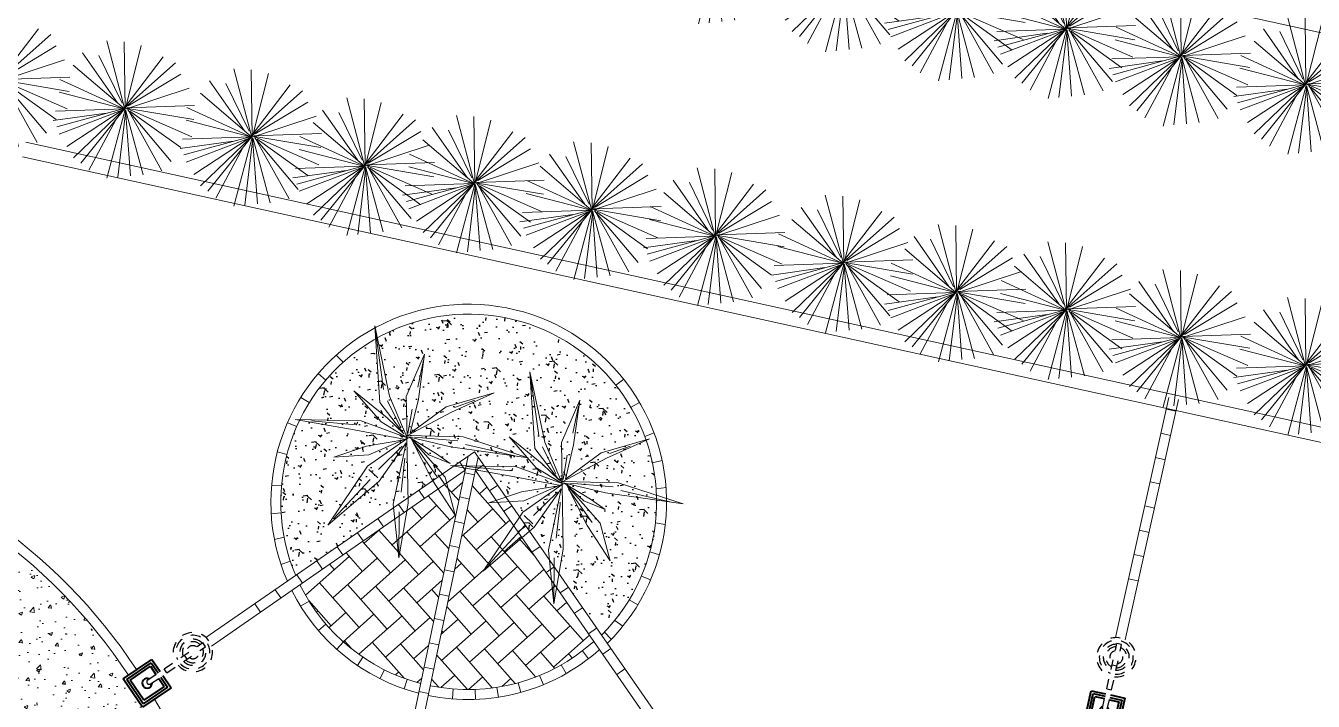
# Model space of a CAD drawing. Header units: metres. Extents: x 12093 to 20303, y 514 to 1412.
# Drawn here: x 19714.48 to 19727.45, y 704.76 to 711.56 of the extents above; entities that cross this region are included whole.
import ezdxf

# ---------------------------------------------------------------- set-up
doc = ezdxf.new("R2010")
doc.units = ezdxf.units.M
doc.linetypes.add('DASHED2', pattern=[9.525, 6.35, -3.175])
doc.layers.get('0').update_dxf_attribs({"lineweight": 13})
for name, color, linetype, lineweight in [('0-JARDI', 72, 'Continuous', 13), ('AMBI-GRASS', 104, 'Continuous', 20), ('grass', 64, 'Continuous', 13), ('JARDINERA', 132, 'Continuous', 40), ('Layer2', 43, 'Continuous', 20), ('MANZANAS-ORIGINALES', 147, 'Continuous', 9), ('SARDINEL', 52, 'Continuous', 20), ('TEX', 81, 'Continuous', 13), ('text.-piso', 35, 'Continuous', 5)]:
    doc.layers.add(name, color=color, linetype=linetype, lineweight=lineweight)
for name, color, linetype in [('LINEA1', 1, 'Continuous'), ('Proyecciones', 52, 'DASHED2'), ('textura', 61, 'Continuous')]:
    doc.layers.add(name, color=color, linetype=linetype)
pattern_1 = [(50, (19136.99335, 73.14804), (0.36436934, -0.03187817), [0.0381, -0.4191]), (355, (19136.99335, 73.14804), (-0.07048565, 0.38211329), [0.03048, -0.33528]), (100.451, (19137.0237, 73.1454), (0.293885, 0.35023338), [0.03238, -0.35618]), (46.1842, (19136.99335, 73.24964), (0.54215808, -0.08408466), [0.05715, -0.62865]), (96.6356, (19137.03853, 73.24264), (0.47480847, 0.4948511), [0.04857, -0.53427]), (351.184, (19136.99335, 73.24964), (0.4748092, 0.49485024), [0.04572, -0.50292]), (21, (19137.04415, 73.22424), (0.30322976, -0.20453104), [0.0381, -0.4191]), (326, (19137.04415, 73.22424), (0.12360406, 0.36837593), [0.03048, -0.33528]), (71.4514, (19137.06942, 73.2072), (0.42683298, 0.16384572), [0.03238, -0.35618]), (37.5, (19136.99335, 73.14804), (0.006177207, 0.169110078), [0, -0.331216, 0, -0.34036, 0, -0.33655]), (7.5, (19136.99335, 73.14804), (0.133639325, 0.20036115), [0, -0.194056, 0, -0.323596, 0, -0.12827]), (327.5, (19136.88007, 73.14804), (0.27118119, -0.011457488), [0, -0.127, 0, -0.39624, 0, -0.52578]), (317.5, (19136.82927, 73.14804), (0.29625836, 0.05085298), [0, -0.1651, 0, -0.263144, 0, -0.37338])]

# ---------------------------------------------------------------- blocks, each defined once
blk = doc.blocks.new('Arbust11')
for p, q in [((-0.1618, 0.888), (0.0377, 0.4856)), ((0.0378, 0.4871), (-0.0937, 0.9403)), ((0.0408, 0.4825), (0.0377, 0.9348)), ((0.0408, 0.5449), (0.1405, 0.941)), ((0.0439, 0.4856), (0.3088, 0.8724)), ((-0.0621, 0.5573), (-0.3332, 0.7944)), ((0.0377, 0.4856), (-0.274, 0.8225)), ((0.0439, 0.4794), (0.3805, 0.7788)), ((0.0595, 0.5199), (0.1997, 0.8474)), ((0.0283, 0.4856), (-0.3738, 0.7039)), ((-0.3488, 0.7476), (0.0408, 0.4856)), ((0.0314, 0.4856), (-0.4049, 0.6104)), ((0.047, 0.4794), (0.4366, 0.6759)), ((-0.433, 0.5262), (0.0439, 0.4825)), ((0.0439, 0.4825), (-0.4267, 0.4669)), ((-0.0527, 0.4794), (-0.4267, 0.3952)), ((0.0408, 0.4762), (-0.3893, 0.2673)), ((0.0408, 0.47), (-0.3364, 0.2174)), ((0.0408, 0.4731), (-0.274, 0.1581)), ((0.0377, 0.4669), (-0.2117, 0.0988)), ((0.0501, 0.4544), (-0.1088, 0.0209)), ((0.0501, 0.4638), (-0.0215, 0.0146)), ((0.047, 0.4856), (0.499, 0.4263)), ((0.0501, 0.4794), (0.2901, 0.0832)), ((0.0501, 0.4731), (0.4304, 0.2454)), ((0.0533, 0.4887), (0.474, 0.5137)), ((0.0533, 0.47), (0.1935, 0.0177)), ((0.0533, 0.4451), (0.0907, 0.0271)), ((0.0564, 0.4762), (0.3649, 0.1425)), ((0.072, 0.4762), (0.4647, 0.3484))]:
    blk.add_line(p, q)
blk = doc.blocks.new('fghgg')
at = {"layer": 'JARDINERA'}
for p, q in [((19983.662, 670.535), (19983.662, 670.882)), ((19983.662, 670.882), (19983.811, 670.882)), ((19983.687, 670.56), (19983.687, 670.857)), ((19983.687, 670.857), (19983.811, 670.857)), ((19983.712, 670.585), (19983.712, 670.832)), ((19983.712, 670.832), (19983.811, 670.832)), ((19983.86, 670.882), (19984.009, 670.882)), ((19983.86, 670.857), (19983.984, 670.857)), ((19983.86, 670.832), (19983.959, 670.832)), ((19983.959, 670.832), (19983.959, 670.585)), ((19983.984, 670.857), (19983.984, 670.56)), ((19984.009, 670.882), (19984.009, 670.535)), ((19984.009, 670.535), (19983.662, 670.535)), ((19983.984, 670.56), (19983.687, 670.56)), ((19983.959, 670.585), (19983.712, 670.585))]:
    blk.add_line(p, q, dxfattribs=at)
blk.add_arc((19983.835, 670.708), 0.0495, 120, 60, dxfattribs=at)
at = {"layer": 'Proyecciones', "ltscale": 0.005}
for p, q in [((19983.86, 671.401), (19983.811, 671.401)), ((19983.811, 670.733), (19983.811, 671.401)), ((19983.86, 670.733), (19983.86, 671.401)), ((19983.86, 671.178), (19983.811, 671.178)), ((19983.86, 670.931), (19983.811, 670.931))]:
    blk.add_line(p, q, dxfattribs=at)
for centre, radius, start, end in [((19983.835, 671.265), 0.198, 277.1808, 262.8192), ((19983.835, 671.265), 0.171, 278.2989, 261.7011), ((19983.835, 671.265), 0.131, 100.8934, 259.1066), ((19983.835, 671.265), 0.106, 103.4749, 256.5251), ((19983.835, 671.265), 0.0657, 112.1279, 247.8721), ((19983.835, 671.265), 0.131, 280.8934, 79.1066), ((19983.835, 671.265), 0.106, 283.4749, 76.5251), ((19983.835, 671.265), 0.0657, 292.1279, 67.8721), ((19983.835, 670.733), 0.0247, 180, 0)]:
    blk.add_arc(centre, radius, start, end, dxfattribs=at)
at = {"layer": 'SARDINEL'}
blk.add_line((19983.712, 670.585), (19983.712, 670.585), dxfattribs=at)
blk = doc.blocks.new('0Q62D')
at = {"color": 0, "linetype": 'ByBlock'}
for p, q in [((-0.05, 1.11), (0.07, 0.48)), ((-0.03, 0.53), (-0.05, 1.11)), ((-0.03, 0.96), (0.02, 0.52)), ((-0.33, 0.67), (-0.16, 0.38)), ((-0.24, 0.34), (-0.33, 0.67)), ((-0.99, 0.59), (-0.35, 0.33)), ((-0.47, 0.19), (-0.99, 0.59)), ((-0.47, 0.28), (-0.92, 0.55)), ((-0.02, 0.02), (-0.03, 0.53)), ((0.02, 0.52), (0.05, 0.51)), ((0.1, 0.29), (0.34, 0.61)), ((0.34, 0.61), (0.15, 0.24)), ((0.28, 0.34), (1, 0.54)), ((1, 0.54), (0.36, 0.26)), ((1, 0.54), (0.41, 0.33)), ((-0.16, 0.38), (-0.02, 0.02)), ((0.07, 0.48), (0, 0.01)), ((-0.44, 0.21), (-0.38, 0.31)), ((-0.35, 0.33), (0, 0)), ((0, 0), (-0.24, 0.34)), ((0, 0.01), (0.1, 0.29)), ((0.36, 0.26), (0, 0.01)), ((0.03, 0.05), (0.28, 0.34)), ((0.08, 0.09), (0.31, 0.27)), ((-0.05, 0.01), (-0.47, 0.19)), ((-0.09, 0.04), (-0.36, 0.22)), ((0.15, 0.24), (0.03, 0.05)), ((-1.16, -0.15), (-0.66, 0.01)), ((-0.66, 0.01), (-0.05, 0.01)), ((-0.01, 0.01), (-0.62, -0.13)), ((0.01, 0), (-0.09, -0.29)), ((0, 0.01), (0.39, 0.1)), ((0, -0.42), (0.01, 0)), ((0.02, 0.01), (0.12, -0.52)), ((0.33, -0.36), (0.02, 0.01)), ((0.04, 0.01), (0.28, 0.02)), ((0.39, 0.1), (0.83, 0.01)), ((0.83, 0.01), (0.39, -0.02)), ((0.77, 0.01), (0.5, 0.01)), ((-1.16, -0.15), (-0.72, -0.06)), ((-0.2, -0.01), (-0.53, -0.04)), ((-0.35, -0.31), (-0.01, -0.04)), ((-0.04, -0.06), (-0.31, -0.35)), ((0, -0.03), (-0.3, -0.43)), ((-0.12, -0.23), (0, -0.03)), ((0.02, -0.06), (0.07, -0.48)), ((0.05, -0.01), (0.37, -0.3)), ((0.39, -0.02), (0.05, -0.01)), ((-0.62, -0.13), (-1.16, -0.15)), ((-0.16, -0.45), (-0.12, -0.23)), ((-0.64, -0.6), (-0.35, -0.31)), ((-0.09, -0.29), (-0.16, -0.45)), ((0.6, -0.73), (0.33, -0.36)), ((0.37, -0.3), (0.6, -0.73)), ((-0.3, -0.43), (-0.64, -0.6)), ((0.05, -1.18), (0, -0.42)), ((0.49, -0.56), (0.38, -0.38)), ((0.04, -1.08), (0.05, -0.56)), ((0.12, -0.52), (0.05, -1.18))]:
    blk.add_line(p, q, dxfattribs=at)
blk = doc.blocks.new('Arbust21')
at = {"layer": '0-JARDI'}
blk.add_blockref('0Q62D', (-0.024, -0.008), dxfattribs=at)
blk = doc.blocks.new('gfgfhfhg')
at = {"layer": 'JARDINERA'}
for p, q in [((19970.515, 670.071), (19970.515, 670.417)), ((19970.515, 670.417), (19970.663, 670.417)), ((19970.713, 670.417), (19970.861, 670.417)), ((19970.861, 670.417), (19970.861, 670.071)), ((19970.54, 670.096), (19970.54, 670.392)), ((19970.54, 670.392), (19970.663, 670.392)), ((19970.564, 670.12), (19970.564, 670.368)), ((19970.564, 670.368), (19970.663, 670.368)), ((19970.713, 670.392), (19970.836, 670.392)), ((19970.713, 670.368), (19970.812, 670.368)), ((19970.812, 670.368), (19970.812, 670.12)), ((19970.836, 670.392), (19970.836, 670.096)), ((19970.861, 670.071), (19970.515, 670.071)), ((19970.836, 670.096), (19970.54, 670.096)), ((19970.812, 670.12), (19970.564, 670.12))]:
    blk.add_line(p, q, dxfattribs=at)
blk.add_arc((19970.688, 670.244), 0.0495, 120, 60, dxfattribs=at)
at = {"layer": 'Proyecciones', "ltscale": 0.005}
for p, q in [((19970.713, 670.936), (19970.663, 670.936)), ((19970.663, 670.269), (19970.663, 670.936)), ((19970.713, 670.269), (19970.713, 670.936)), ((19970.713, 670.714), (19970.663, 670.714)), ((19970.713, 670.466), (19970.663, 670.466))]:
    blk.add_line(p, q, dxfattribs=at)
for centre, radius, start, end in [((19970.688, 670.8), 0.198, 277.1808, 262.8192), ((19970.688, 670.8), 0.171, 278.2989, 261.7011), ((19970.688, 670.8), 0.131, 100.8934, 259.1066), ((19970.688, 670.8), 0.131, 280.8934, 79.1066), ((19970.688, 670.8), 0.106, 103.4749, 256.5251), ((19970.688, 670.8), 0.0657, 112.1279, 247.8721), ((19970.688, 670.8), 0.106, 283.4749, 76.5251), ((19970.688, 670.8), 0.0657, 292.1279, 67.8721), ((19970.688, 670.269), 0.0247, 180, 0)]:
    blk.add_arc(centre, radius, start, end, dxfattribs=at)
at = {"layer": 'SARDINEL'}
blk.add_line((19970.564, 670.12), (19970.564, 670.12), dxfattribs=at)

msp = doc.modelspace()

# ---------------------------------------------------------------- hatches: boundary and pattern name
at = {"layer": 'grass'}
h = msp.add_hatch(dxfattribs=at)
h.set_pattern_fill('AR-CONC', color=256, scale=0.002, style=0)
h.set_pattern_definition(pattern_1)
h.paths.add_polyline_path([(19714, 706.55), (19713.785, 705.748), (19715.067, 705.607, 0.065428)])
h = msp.add_hatch(dxfattribs=at)
h.set_pattern_fill('AR-CONC', color=256, scale=0.002, style=0)
h.set_pattern_definition(pattern_1)
h.paths.add_polyline_path([(19715.098, 705.571, 0.002189), (19715.067, 705.607), (19713.785, 705.748), (19713.576, 704.971), (19713.602, 704.964), (19713.636, 704.904), (19713.64, 704.843), (19713.651, 704.769), (19713.637, 704.639), (19714.35, 704.056), (19714.614, 703.998), (19714.879, 704.731)])
h = msp.add_hatch(dxfattribs=at)
h.set_pattern_fill('AR-CONC', color=256, scale=0.002, style=0)
h.set_pattern_definition(pattern_1)
h.paths.add_polyline_path([(19715.689, 704.724), (19715.654, 704.7), (19715.46, 704.987), (19715.511, 705.021, 0.031471), (19715.098, 705.571), (19714.879, 704.731), (19714.614, 703.998), (19715.525, 703.797)])
at = {"layer": 'text.-piso', "ltscale": 5}
h = msp.add_hatch(dxfattribs=at)
h.set_pattern_fill('AR-HBONE', color=256, scale=0.05, angle=446.627, style=0)
h.set_pattern_definition([(131.6269663, (18643.19594, -5504.73068), (-0.282352724, 0.016641488), [0.6, -0.2]), (221.6269663, (18643.06308, -5504.58118), (-0.282352724, 0.016641488), [0.6, -0.2])])
h.paths.add_polyline_path([(19717.24, 705.933, 0.217529), (19718.455, 704.939), (19718.906, 707.087)])
h.paths.add_polyline_path([(19719.007, 707.083), (19718.552, 704.916, 0.238763), (19720.201, 705.362)])
at = {"layer": 'textura', "ltscale": 5}
h = msp.add_hatch(dxfattribs=at)
h.set_pattern_fill('AR-CONC', color=256, scale=0.002, angle=450, style=0)
h.set_pattern_definition([(140, (0, 0), (0.031878171, 0.364369338), [0.0381, -0.4191]), (85, (0, 0), (-0.382113286, -0.070485652), [0.03048, -0.33528]), (190.451, (0.00266, 0.03036), (-0.3502333756, 0.2938850033), [0.03238, -0.35618]), (136.1842, (-0.1016, 0), (0.084084656, 0.542158082), [0.05715, -0.62865]), (186.6356, (-0.0946, 0.0452), (-0.494851112, 0.474808469), [0.04857, -0.53427]), (81.184, (-0.1016, 0), (-0.494850236, 0.474809212), [0.04572, -0.50292]), (111, (-0.0762, 0.0508), (0.204531037, 0.3032297597), [0.0381, -0.4191]), (56, (-0.0762, 0.0508), (-0.368375932, 0.123604057), [0.03048, -0.33528]), (161.4514, (-0.05916, 0.07607), (-0.1638457154, 0.4268329815), [0.03238, -0.35618]), (127.5, (0, 0), (-0.16911007775, 0.0061772065), [0, -0.331216, 0, -0.34036, 0, -0.33655]), (97.5, (0, 0), (-0.2003611496, 0.133639325), [0, -0.194056, 0, -0.323596, 0, -0.12827]), (57.5, (0, -0.11328), (0.011457488, 0.2711811903), [0, -0.127, 0, -0.39624, 0, -0.52578]), (47.5, (0, -0.16408), (-0.050852982, 0.2962583628), [0, -0.1651, 0, -0.263144, 0, -0.37338])])
h.paths.add_polyline_path([(19717.197, 706.026), (19718.998, 707.272), (19720.279, 705.426, 1.881097)])

# ---------------------------------------------------------------- linework, layer by layer
at = {"layer": 'Layer2'}
for centre, radius, start, end in [((19710.946, 702.019), 5.564, 33.3513, 78.0007), ((19710.946, 702.019), 5.464, 33.3368, 77.9972), ((19710.949, 702.02), 5.561, 18.8624, 29.7827)]:
    msp.add_arc(centre, radius, start, end, dxfattribs=at)
at = {"layer": 'MANZANAS-ORIGINALES'}
for p, q in [((19812.91, 692.706), (19715.311, 714.18)), ((19812.077, 688.917), (19714.477, 710.391)), ((19812.191, 688.738), (19714.445, 710.244))]:
    msp.add_line(p, q, dxfattribs=at)
at = {"layer": 'text.-piso', "ltscale": 5}
for p, q in [((19717.674, 708.173), (19717.604, 708.245)), ((19717.5, 707.994), (19717.424, 708.059)), ((19720.503, 708.003), (19720.423, 707.943)), ((19717.334, 707.767), (19717.247, 707.817)), ((19720.662, 707.769), (19720.576, 707.72)), ((19725.456, 705.4), (19725.995, 707.818)), ((19725.554, 705.379), (19726.092, 707.797)), ((19725.969, 707.702), (19726.066, 707.68)), ((19717.207, 707.527), (19717.114, 707.565)), ((19720.808, 707.462), (19720.714, 707.427)), ((19725.914, 707.458), (19726.012, 707.436)), ((19718.998, 707.272), (19716.293, 705.4)), ((19717.109, 707.244), (19717.012, 707.271)), ((19718.998, 707.272), (19720.921, 704.501)), ((19717.895, 702.268), (19718.935, 707.229)), ((19717.993, 702.247), (19719.035, 707.218)), ((19718.906, 707.087), (19718.849, 707.169)), ((19719.007, 707.083), (19719.089, 707.14)), ((19720.889, 707.184), (19720.792, 707.161)), ((19725.86, 707.214), (19725.958, 707.192)), ((19718.906, 707.087), (19716.348, 705.316)), ((19718.7, 706.944), (19718.643, 707.027)), ((19718.9, 707.061), (19718.998, 707.041)), ((19719.007, 707.083), (19720.84, 704.441)), ((19717.054, 706.933), (19716.954, 706.935)), ((19718.494, 706.802), (19718.437, 706.884)), ((19719.149, 706.878), (19719.232, 706.935)), ((19720.928, 706.911), (19720.829, 706.899)), ((19725.806, 706.97), (19725.903, 706.948)), ((19718.289, 706.66), (19718.232, 706.742)), ((19718.849, 706.817), (19718.947, 706.796)), ((19718.936, 706.767), (19718.936, 706.767)), ((19718.936, 706.767), (19718.936, 706.767)), ((19719.292, 706.672), (19719.374, 706.729)), ((19725.751, 706.726), (19725.849, 706.704)), ((19716.95, 706.648), (19717.05, 706.658)), ((19718.083, 706.517), (19718.026, 706.6)), ((19718.798, 706.572), (19718.895, 706.551)), ((19719.435, 706.467), (19719.517, 706.524)), ((19720.921, 706.54), (19720.822, 706.555)), ((19725.697, 706.482), (19725.795, 706.46)), ((19716.983, 706.39), (19717.08, 706.411)), ((19717.878, 706.375), (19717.821, 706.457)), ((19717.672, 706.233), (19717.615, 706.315)), ((19718.746, 706.327), (19718.844, 706.307)), ((19719.577, 706.262), (19719.659, 706.319)), ((19720.862, 706.235), (19720.766, 706.263)), ((19725.643, 706.238), (19725.74, 706.216)), ((19717.048, 706.138), (19717.143, 706.17)), ((19717.467, 706.091), (19717.41, 706.173)), ((19718.695, 706.082), (19718.793, 706.062)), ((19719.72, 706.056), (19719.802, 706.113)), ((19717.264, 705.95), (19717.207, 706.032)), ((19720.773, 705.982), (19720.681, 706.02)), ((19725.588, 705.994), (19725.686, 705.972)), ((19717.047, 705.8), (19716.99, 705.882)), ((19718.644, 705.838), (19718.741, 705.817)), ((19719.862, 705.851), (19719.944, 705.908)), ((19716.842, 705.658), (19716.785, 705.74)), ((19717.331, 705.769), (19717.246, 705.716)), ((19720.005, 705.645), (19720.087, 705.702)), ((19720.645, 705.732), (19720.557, 705.781)), ((19718.592, 705.593), (19718.69, 705.573)), ((19720.412, 705.574), (19720.493, 705.515)), ((19717.501, 705.536), (19717.426, 705.471)), ((19720.147, 705.44), (19720.229, 705.497)), ((19720.377, 705.384), (19720.308, 705.456)), ((19717.677, 705.357), (19717.61, 705.283)), ((19718.541, 705.348), (19718.639, 705.328)), ((19717.874, 705.203), (19717.818, 705.12)), ((19720.148, 705.188), (19720.087, 705.267)), ((19720.29, 705.235), (19720.372, 705.292)), ((19718.09, 705.076), (19718.046, 704.987)), ((19718.49, 705.104), (19718.588, 705.083)), ((19719.873, 705.125), (19719.922, 705.038)), ((19720.432, 705.029), (19720.514, 705.086)), ((19718.321, 704.979), (19718.289, 704.885)), ((19719.438, 704.944), (19719.464, 704.848)), ((19719.655, 705.019), (19719.693, 704.926)), ((19718.438, 704.859), (19718.536, 704.839)), ((19718.785, 704.883), (19718.777, 704.783)), ((19719.004, 704.878), (19719.008, 704.778)), ((19719.225, 704.899), (19719.24, 704.8))]:
    msp.add_line(p, q, dxfattribs=at)
for centre, radius, start, end in [((19718.94, 706.765), 1.993, 314.4593, 203.5904), ((19718.94, 706.765), 1.893, 314.9771, 202.9958), ((19718.936, 706.767), 1.99, 206.601, 255.4046), ((19718.936, 706.767), 1.89, 206.1696, 255.2589), ((19718.936, 706.767), 1.89, 258.2912, 312.0061), ((19718.936, 706.767), 1.99, 258.2844, 311.6401)]:
    msp.add_arc(centre, radius, start, end, dxfattribs=at)
at = {"layer": 'textura'}
msp.add_arc((19718.94, 706.765), 1.515, 206.6935, 206.7133, dxfattribs=at)

# ---------------------------------------------------------------- block references
at = {"layer": 'AMBI-GRASS', "ltscale": 0.05, "xscale": 1.499999999998325, "yscale": 1.499999999998325, "zscale": 1.499999999998325, "rotation": 49.16166176348414}
for p in [(19721.94, 711.762), (19723.22, 711.48), (19724.357, 711.186), (19725.463, 711.01), (19726.621, 710.732), (19714.724, 710.49), (19727.877, 710.448), (19715.98, 710.206), (19717.26, 709.924), (19718.398, 709.63), (19719.503, 709.454), (19720.684, 709.187), (19721.929, 708.925), (19723.22, 708.651), (19724.357, 708.356), (19725.463, 708.18), (19726.621, 707.903), (19727.877, 707.619)]:
    msp.add_blockref('Arbust11', p, dxfattribs=at)
at = {"layer": 'LINEA1', "xscale": 1.036682615631464, "yscale": 1.036682615631464, "zscale": 1.036682615631464, "rotation": 78.19461993366063}
for p in [(19718.327, 707.438), (19719.89, 706.975)]:
    msp.add_blockref('Arbust21', p, dxfattribs=at)
at = {"layer": 'TEX', "lineweight": 20}
for name, p, rotation in [('fghgg', (7943.964, 16867.544), 304.1447675115128), ('gfgfhfhg', (86.576, 4391.989), 347.4438788737021)]:
    msp.add_blockref(name, p, dxfattribs=dict(at, rotation=rotation))

doc.saveas('drawing.dxf')
